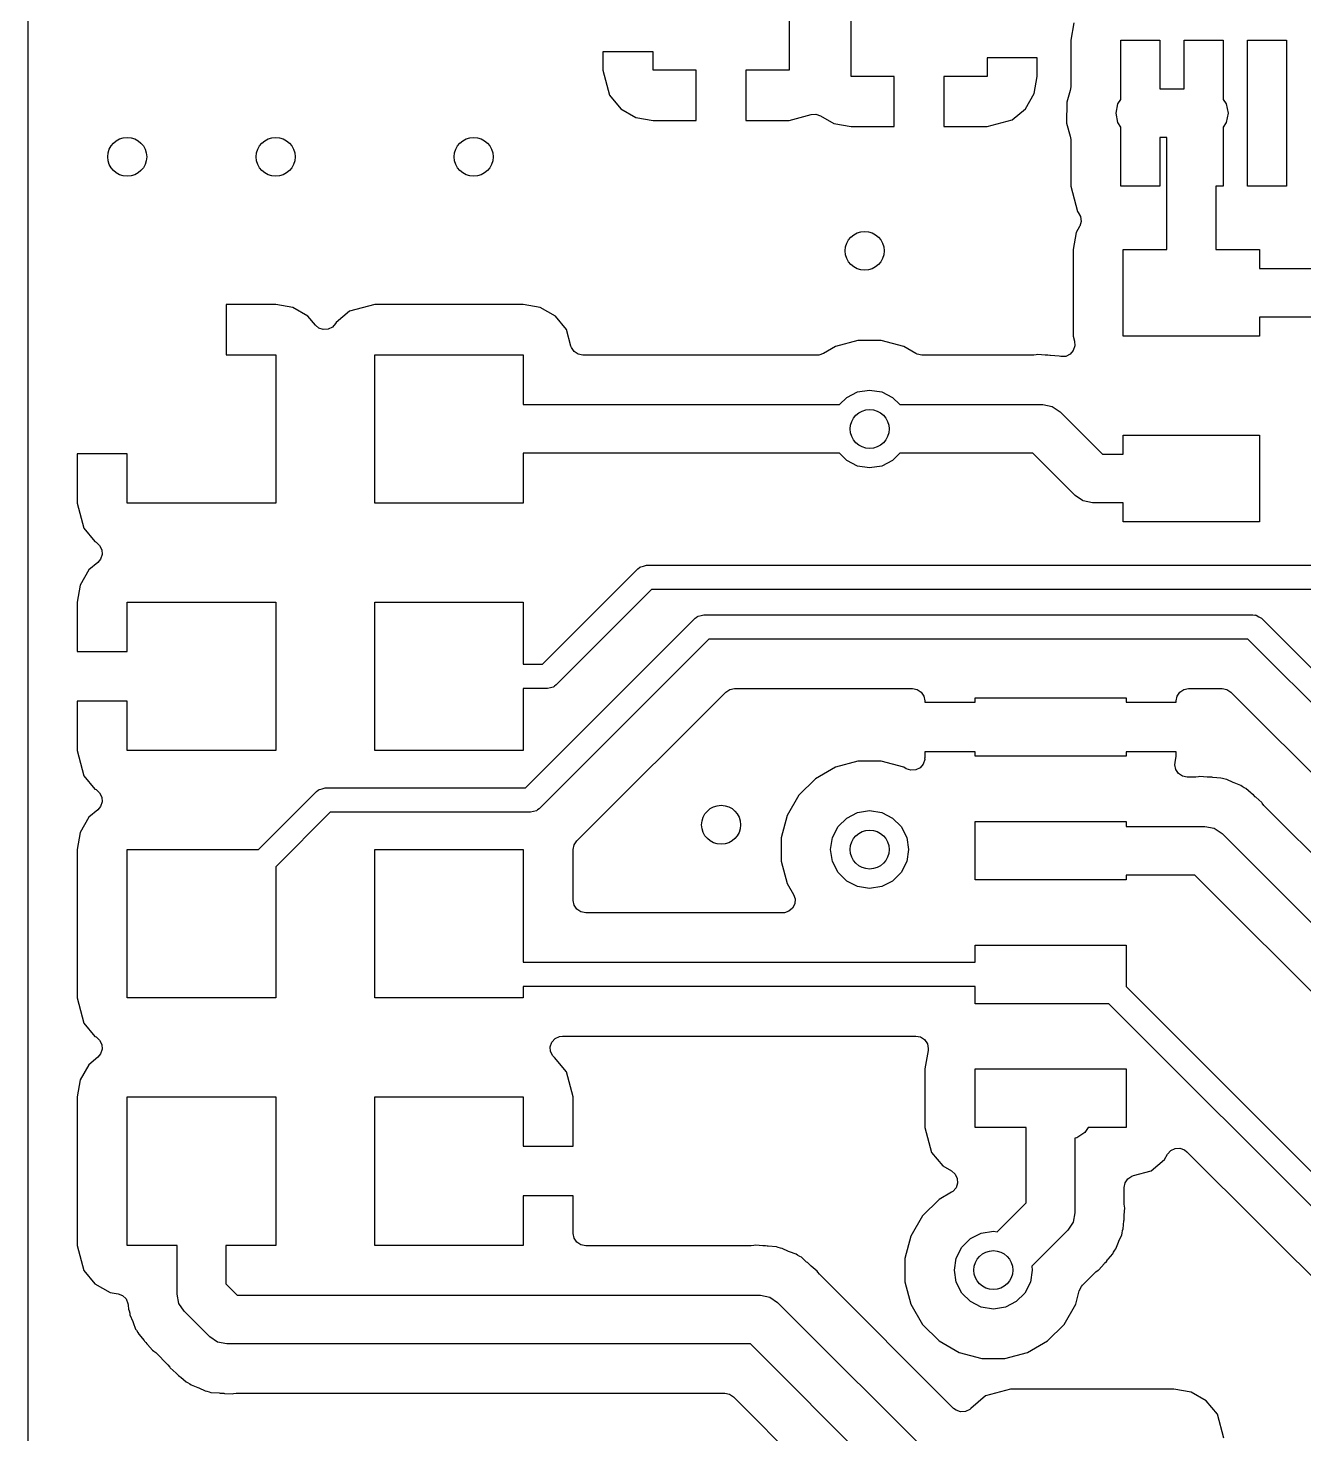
# Model space of a CAD drawing. Extents: x 6.22 to 8.56, y -5.56 to -4.02.
# Drawn here: x 6.22 to 6.735, y -5.256 to -4.688 of the extents above; entities that cross this region are included whole.
import ezdxf

# ---------------------------------------------------------------- set-up
doc = ezdxf.new("R2010")
doc.units = 0
doc.header["$MEASUREMENT"] = 0
doc.layers.add('BLACK', color=7, linetype='CONTINUOUS')

msp = doc.modelspace()

# ---------------------------------------------------------------- linework, layer by layer
at = {"layer": 'BLACK', "linetype": 'CONTINUOUS'}
for p, q in [((6.21996, -5.55504), (6.21996, -4.02496)), ((6.5275, -4.67), (6.5275, -4.705)), ((6.5525, -4.7075), (6.5525, -4.6725)), ((6.64249, -4.6859), (6.64127, -4.69284)), ((6.64127, -4.69284), (6.64127, -4.71171)), ((6.66154, -4.71677), (6.66154, -4.69283)), ((6.66154, -4.69283), (6.67728, -4.69283)), ((6.67728, -4.69283), (6.67728, -4.71252)), ((6.68713, -4.71252), (6.68713, -4.69283)), ((6.68713, -4.69283), (6.70287, -4.69283)), ((6.70287, -4.69283), (6.70287, -4.71677)), ((6.71272, -4.75189), (6.71272, -4.69283)), ((6.71272, -4.69283), (6.72846, -4.69283)), ((6.72846, -4.69283), (6.72846, -4.75189)), ((6.4725, -4.69754), (6.45223, -4.69754)), ((6.45223, -4.69754), (6.45223, -4.70499)), ((6.4725, -4.705), (6.4725, -4.69754)), ((6.6075, -4.70004), (6.6075, -4.7075)), ((6.62777, -4.70004), (6.6075, -4.70004)), ((6.62777, -4.7075), (6.62777, -4.70004)), ((6.45223, -4.70499), (6.45495, -4.71514)), ((6.48996, -4.705), (6.4725, -4.705)), ((6.48996, -4.72527), (6.48996, -4.705)), ((6.5275, -4.705), (6.51004, -4.705)), ((6.51004, -4.705), (6.51004, -4.72527)), ((6.56996, -4.7075), (6.5525, -4.7075)), ((6.56996, -4.72777), (6.56996, -4.7075)), ((6.6075, -4.7075), (6.59004, -4.7075)), ((6.59004, -4.7075), (6.59004, -4.72777)), ((6.62655, -4.71443), (6.62777, -4.7075)), ((6.45495, -4.71514), (6.45947, -4.72053)), ((6.62303, -4.72053), (6.62655, -4.71443)), ((6.64106, -4.71314), (6.63963, -4.71791)), ((6.64127, -4.71171), (6.64106, -4.71314)), ((6.67728, -4.71252), (6.68713, -4.71252)), ((6.45947, -4.72053), (6.46557, -4.72405)), ((6.61764, -4.72505), (6.62303, -4.72053)), ((6.63963, -4.71791), (6.63958, -4.72645)), ((6.65957, -4.72236), (6.66032, -4.7186)), ((6.66032, -4.7186), (6.66154, -4.71677)), ((6.70287, -4.71677), (6.70409, -4.7186)), ((6.70409, -4.7186), (6.70484, -4.72236)), ((6.46557, -4.72405), (6.4725, -4.72527)), ((6.4725, -4.72527), (6.48996, -4.72527)), ((6.51004, -4.72527), (6.52749, -4.72527)), ((6.52749, -4.72527), (6.53633, -4.7229)), ((6.53633, -4.7229), (6.53827, -4.72277)), ((6.53827, -4.72277), (6.54012, -4.7234)), ((6.54012, -4.7234), (6.54557, -4.72655)), ((6.54557, -4.72655), (6.5525, -4.72777)), ((6.60749, -4.72777), (6.61764, -4.72505)), ((6.63958, -4.72645), (6.64107, -4.73168)), ((6.66032, -4.72613), (6.65957, -4.72236)), ((6.66154, -4.72795), (6.66032, -4.72613)), ((6.70409, -4.72613), (6.70287, -4.72795)), ((6.70484, -4.72236), (6.70409, -4.72613)), ((6.5525, -4.72777), (6.56996, -4.72777)), ((6.59004, -4.72777), (6.60749, -4.72777)), ((6.64107, -4.73168), (6.64127, -4.73305)), ((6.64127, -4.73305), (6.64127, -4.75188)), ((6.66154, -4.75189), (6.66154, -4.72795)), ((6.68016, -4.7322), (6.67728, -4.7322)), ((6.67728, -4.7322), (6.67728, -4.75189)), ((6.68016, -4.7775), (6.68016, -4.7322)), ((6.70287, -4.72795), (6.70287, -4.75189)), ((6.64127, -4.75188), (6.64398, -4.76203)), ((6.67728, -4.75189), (6.66154, -4.75189)), ((6.70287, -4.75189), (6.69984, -4.75189)), ((6.69984, -4.75189), (6.69984, -4.7775)), ((6.72846, -4.75189), (6.71272, -4.75189)), ((6.64398, -4.76203), (6.64434, -4.76245)), ((6.64434, -4.76245), (6.64528, -4.76416)), ((6.64549, -4.7661), (6.64495, -4.76797)), ((6.64528, -4.76416), (6.64549, -4.7661)), ((6.64345, -4.77057), (6.64223, -4.7775)), ((6.64484, -4.76817), (6.64345, -4.77057)), ((6.64495, -4.76797), (6.64484, -4.76817)), ((6.64223, -4.7775), (6.64223, -4.81249)), ((6.6625, -4.8125), (6.6625, -4.7775)), ((6.6625, -4.7775), (6.68016, -4.7775)), ((6.69984, -4.7775), (6.7175, -4.7775)), ((6.7175, -4.7775), (6.7175, -4.78516)), ((6.7175, -4.78516), (6.7425, -4.78516)), ((6.32, -4.79973), (6.30004, -4.79973)), ((6.30004, -4.79973), (6.30004, -4.82)), ((6.32693, -4.80095), (6.32, -4.79973)), ((6.33303, -4.80447), (6.32693, -4.80095)), ((6.36001, -4.79973), (6.34986, -4.80245)), ((6.42, -4.79973), (6.36001, -4.79973)), ((6.42693, -4.80095), (6.42, -4.79973)), ((6.43303, -4.80447), (6.42693, -4.80095)), ((6.33607, -4.8081), (6.33303, -4.80447)), ((6.34447, -4.80697), (6.34423, -4.80739)), ((6.34986, -4.80245), (6.34447, -4.80697)), ((6.43755, -4.80986), (6.43303, -4.80447)), ((6.7425, -4.80484), (6.7175, -4.80484)), ((6.7175, -4.80484), (6.7175, -4.8125)), ((6.3374, -4.80922), (6.33607, -4.8081)), ((6.33925, -4.80984), (6.3374, -4.80922)), ((6.3412, -4.80972), (6.33925, -4.80984)), ((6.34295, -4.80885), (6.3412, -4.80972)), ((6.34423, -4.80739), (6.34295, -4.80885)), ((6.43933, -4.81649), (6.43755, -4.80986)), ((6.64223, -4.81249), (6.64277, -4.81451)), ((6.7175, -4.8125), (6.6625, -4.8125)), ((6.43954, -4.81711), (6.43933, -4.81649)), ((6.44062, -4.81873), (6.43954, -4.81711)), ((6.54622, -4.81672), (6.54136, -4.81953)), ((6.5553, -4.81429), (6.54622, -4.81672)), ((6.5647, -4.81429), (6.5553, -4.81429)), ((6.57378, -4.81672), (6.5647, -4.81429)), ((6.57864, -4.81953), (6.57378, -4.81672)), ((6.64227, -4.81831), (6.64099, -4.81977)), ((6.6429, -4.81646), (6.64227, -4.81831)), ((6.64277, -4.81451), (6.6429, -4.81646)), ((6.30004, -4.82), (6.32, -4.82)), ((6.32, -4.82), (6.32, -4.88)), ((6.36, -4.88), (6.36, -4.82)), ((6.36, -4.82), (6.42, -4.82)), ((6.42, -4.82), (6.42, -4.84016)), ((6.44224, -4.81982), (6.44062, -4.81873)), ((6.44416, -4.8202), (6.44224, -4.81982)), ((6.53886, -4.8202), (6.44416, -4.8202)), ((6.53952, -4.82015), (6.53886, -4.8202)), ((6.54136, -4.81953), (6.53952, -4.82015)), ((6.57922, -4.81982), (6.57864, -4.81953)), ((6.58114, -4.8202), (6.57922, -4.81982)), ((6.62632, -4.8202), (6.58114, -4.8202)), ((6.62736, -4.82009), (6.62632, -4.8202)), ((6.62795, -4.81996), (6.62736, -4.82009)), ((6.63095, -4.82018), (6.62795, -4.81996)), ((6.63132, -4.8202), (6.63095, -4.82018)), ((6.63205, -4.8202), (6.63132, -4.8202)), ((6.63277, -4.8203), (6.63205, -4.8202)), ((6.63314, -4.82035), (6.63277, -4.8203)), ((6.63666, -4.82061), (6.63314, -4.82035)), ((6.63729, -4.82076), (6.63666, -4.82061)), ((6.63924, -4.82064), (6.63729, -4.82076)), ((6.64099, -4.81977), (6.63924, -4.82064)), ((6.55074, -4.83726), (6.55513, -4.83502)), ((6.55513, -4.83502), (6.56, -4.83425)), ((6.56, -4.83425), (6.56487, -4.83502)), ((6.56487, -4.83502), (6.56926, -4.83726)), ((6.42, -4.84016), (6.54785, -4.84016)), ((6.54785, -4.84016), (6.55074, -4.83726)), ((6.56926, -4.83726), (6.57215, -4.84016)), ((6.57215, -4.84016), (6.63, -4.84016)), ((6.63, -4.84016), (6.63377, -4.84091)), ((6.63377, -4.84091), (6.63696, -4.84304)), ((6.63696, -4.84304), (6.65408, -4.86016)), ((6.6625, -4.86016), (6.6625, -4.8525)), ((6.6625, -4.8525), (6.7175, -4.8525)), ((6.7175, -4.8525), (6.7175, -4.8875)), ((6.26, -4.86004), (6.23973, -4.86004)), ((6.23973, -4.86004), (6.23973, -4.87999)), ((6.26, -4.88), (6.26, -4.86004)), ((6.54785, -4.85984), (6.42, -4.85984)), ((6.42, -4.85984), (6.42, -4.88)), ((6.55074, -4.86274), (6.54785, -4.85984)), ((6.55513, -4.86498), (6.55074, -4.86274)), ((6.56926, -4.86274), (6.56487, -4.86498)), ((6.57215, -4.85984), (6.56926, -4.86274)), ((6.62592, -4.85984), (6.57215, -4.85984)), ((6.64304, -4.87696), (6.62592, -4.85984)), ((6.65408, -4.86016), (6.6625, -4.86016)), ((6.56, -4.86575), (6.55513, -4.86498)), ((6.56487, -4.86498), (6.56, -4.86575)), ((6.23973, -4.87999), (6.24245, -4.89014)), ((6.32, -4.88), (6.26, -4.88)), ((6.42, -4.88), (6.36, -4.88)), ((6.64602, -4.87895), (6.64304, -4.87696)), ((6.64304, -4.87696), (6.64304, -4.87696)), ((6.64623, -4.87909), (6.64602, -4.87895)), ((6.65, -4.87984), (6.64623, -4.87909)), ((6.6625, -4.87984), (6.65, -4.87984)), ((6.6625, -4.8875), (6.6625, -4.87984)), ((6.24245, -4.89014), (6.24697, -4.89553)), ((6.7175, -4.8875), (6.6625, -4.8875)), ((6.24697, -4.89553), (6.24739, -4.89577)), ((6.24739, -4.89577), (6.24885, -4.89705)), ((6.24885, -4.89705), (6.24972, -4.8988)), ((6.24922, -4.9026), (6.2481, -4.90393)), ((6.24984, -4.90075), (6.24922, -4.9026)), ((6.24972, -4.8988), (6.24984, -4.90075)), ((6.24447, -4.90697), (6.24095, -4.91307)), ((6.2481, -4.90393), (6.24447, -4.90697)), ((6.4278, -4.94508), (6.46636, -4.90652)), ((6.46636, -4.90652), (6.46706, -4.906)), ((6.46706, -4.906), (6.46718, -4.90586)), ((6.46718, -4.90586), (6.46729, -4.90583)), ((6.46729, -4.90583), (6.46749, -4.90568)), ((6.46749, -4.90568), (6.46868, -4.90542)), ((6.46868, -4.90542), (6.46984, -4.90508)), ((6.46984, -4.90508), (6.74484, -4.90508)), ((6.24095, -4.91307), (6.23973, -4.92)), ((6.47188, -4.91492), (6.43332, -4.95348)), ((6.74281, -4.91492), (6.47188, -4.91492)), ((6.23973, -4.92), (6.23973, -4.93996)), ((6.26, -4.93996), (6.26, -4.92)), ((6.26, -4.92), (6.32, -4.92)), ((6.32, -4.92), (6.32, -4.98)), ((6.36, -4.98), (6.36, -4.92)), ((6.36, -4.92), (6.42, -4.92)), ((6.42, -4.92), (6.42, -4.94508)), ((6.42099, -4.99508), (6.48955, -4.92652)), ((6.48955, -4.92652), (6.49025, -4.926)), ((6.49025, -4.926), (6.49037, -4.92586)), ((6.49037, -4.92586), (6.49048, -4.92583)), ((6.49048, -4.92583), (6.49068, -4.92568)), ((6.49068, -4.92568), (6.49187, -4.92542)), ((6.49187, -4.92542), (6.49303, -4.92508)), ((6.49303, -4.92508), (6.71484, -4.92508)), ((6.71484, -4.92508), (6.71571, -4.9252)), ((6.71571, -4.9252), (6.71589, -4.92519)), ((6.71589, -4.92519), (6.71599, -4.92524)), ((6.71599, -4.92524), (6.71624, -4.92528)), ((6.71624, -4.92528), (6.71726, -4.92594)), ((6.71726, -4.92594), (6.71832, -4.92652)), ((6.71832, -4.92652), (6.80738, -5.01558)), ((6.49507, -4.93492), (6.42651, -5.00348)), ((6.71281, -4.93492), (6.49507, -4.93492)), ((6.80187, -5.02398), (6.71281, -4.93492)), ((6.23973, -4.93996), (6.26, -4.93996)), ((6.42, -4.94508), (6.4278, -4.94508)), ((6.42984, -4.95492), (6.42, -4.95492)), ((6.42, -4.95492), (6.42, -4.98)), ((6.43101, -4.95458), (6.42984, -4.95492)), ((6.43219, -4.95432), (6.43101, -4.95458)), ((6.43239, -4.95417), (6.43219, -4.95432)), ((6.4325, -4.95414), (6.43239, -4.95417)), ((6.43262, -4.954), (6.4325, -4.95414)), ((6.43332, -4.95348), (6.43262, -4.954)), ((6.5035, -4.95526), (6.50541, -4.95488)), ((6.50541, -4.95488), (6.57732, -4.95488)), ((6.57732, -4.95488), (6.57923, -4.95526)), ((6.68697, -4.95526), (6.68888, -4.95488)), ((6.68888, -4.95488), (6.70247, -4.95488)), ((6.70247, -4.95488), (6.70438, -4.95526)), ((6.26, -4.96004), (6.23973, -4.96004)), ((6.23973, -4.96004), (6.23973, -4.97999)), ((6.26, -4.98), (6.26, -4.96004)), ((6.44399, -5.01423), (6.50187, -4.95635)), ((6.50187, -4.95635), (6.5035, -4.95526)), ((6.57923, -4.95526), (6.58086, -4.95635)), ((6.58086, -4.95635), (6.58194, -4.95797)), ((6.58194, -4.95797), (6.58232, -4.95988)), ((6.58232, -4.95988), (6.58232, -4.96046)), ((6.58232, -4.96046), (6.60259, -4.96046)), ((6.60259, -4.96046), (6.60259, -4.95869)), ((6.60259, -4.95869), (6.66361, -4.95869)), ((6.66361, -4.95869), (6.66361, -4.96046)), ((6.66361, -4.96046), (6.68388, -4.96046)), ((6.68388, -4.95988), (6.68426, -4.95797)), ((6.68388, -4.96046), (6.68388, -4.95988)), ((6.68426, -4.95797), (6.68535, -4.95635)), ((6.68535, -4.95635), (6.68697, -4.95526)), ((6.70438, -4.95526), (6.706, -4.95635)), ((6.706, -4.95635), (6.79054, -5.04088)), ((6.23973, -4.97999), (6.24245, -4.99014)), ((6.32, -4.98), (6.26, -4.98)), ((6.42, -4.98), (6.36, -4.98)), ((6.58232, -4.98296), (6.58224, -4.98296)), ((6.58224, -4.98296), (6.58229, -4.98365)), ((6.60259, -4.98054), (6.58232, -4.98054)), ((6.58232, -4.98054), (6.58232, -4.98296)), ((6.60259, -4.98231), (6.60259, -4.98054)), ((6.66361, -4.98231), (6.60259, -4.98231)), ((6.68388, -4.98054), (6.66361, -4.98054)), ((6.66361, -4.98054), (6.66361, -4.98231)), ((6.68344, -4.98483), (6.68388, -4.98231)), ((6.68388, -4.98231), (6.68388, -4.98054)), ((6.54622, -4.98672), (6.53807, -4.99143)), ((6.5553, -4.98429), (6.54622, -4.98672)), ((6.5647, -4.98429), (6.5553, -4.98429)), ((6.57378, -4.98672), (6.5647, -4.98429)), ((6.57483, -4.98733), (6.57378, -4.98672)), ((6.57668, -4.98796), (6.57483, -4.98733)), ((6.57862, -4.98783), (6.57668, -4.98796)), ((6.58037, -4.98697), (6.57862, -4.98783)), ((6.58166, -4.9855), (6.58037, -4.98697)), ((6.58229, -4.98365), (6.58166, -4.9855)), ((6.68336, -4.9857), (6.68344, -4.98483)), ((6.68374, -4.98761), (6.68336, -4.9857)), ((6.68483, -4.98923), (6.68374, -4.98761)), ((6.24245, -4.99014), (6.24697, -4.99553)), ((6.53807, -4.99143), (6.53143, -4.99807)), ((6.68645, -4.99032), (6.68483, -4.98923)), ((6.68836, -4.9907), (6.68645, -4.99032)), ((6.69182, -4.9907), (6.68836, -4.9907)), ((6.69286, -4.99059), (6.69182, -4.9907)), ((6.69345, -4.99046), (6.69286, -4.99059)), ((6.69645, -4.99068), (6.69345, -4.99046)), ((6.69683, -4.9907), (6.69645, -4.99068)), ((6.69755, -4.9907), (6.69683, -4.9907)), ((6.69827, -4.9908), (6.69755, -4.9907)), ((6.69864, -4.99085), (6.69827, -4.9908)), ((6.70197, -4.99109), (6.69864, -4.99085)), ((6.70264, -4.99135), (6.70197, -4.99109)), ((6.70366, -4.99161), (6.70264, -4.99135)), ((6.70431, -4.99171), (6.70366, -4.99161)), ((6.7069, -4.99293), (6.70431, -4.99171)), ((6.70727, -4.99308), (6.7069, -4.99293)), ((6.70996, -4.99409), (6.70727, -4.99308)), ((6.71052, -4.99451), (6.70996, -4.99409)), ((6.7114, -4.99504), (6.71052, -4.99451)), ((6.24697, -4.99553), (6.24739, -4.99577)), ((6.24739, -4.99577), (6.24885, -4.99705)), ((6.24885, -4.99705), (6.24972, -4.9988)), ((6.24972, -4.9988), (6.24984, -5.00075)), ((6.31304, -5.02), (6.33652, -4.99652)), ((6.33652, -4.99652), (6.33722, -4.996)), ((6.33722, -4.996), (6.33734, -4.99586)), ((6.33734, -4.99586), (6.33745, -4.99583)), ((6.33745, -4.99583), (6.33765, -4.99568)), ((6.33765, -4.99568), (6.33884, -4.99542)), ((6.33884, -4.99542), (6.34, -4.99508)), ((6.34, -4.99508), (6.42099, -4.99508)), ((6.53143, -4.99807), (6.52672, -5.00622)), ((6.71203, -4.99533), (6.7114, -4.99504)), ((6.71418, -4.99723), (6.71203, -4.99533)), ((6.7145, -4.99749), (6.71418, -4.99723)), ((6.71506, -4.99791), (6.7145, -4.99749)), ((6.71579, -4.99864), (6.71506, -4.99791)), ((6.71601, -4.99885), (6.71579, -4.99864)), ((6.71843, -5.00099), (6.71601, -4.99885)), ((6.2481, -5.00393), (6.24447, -5.00697)), ((6.24922, -5.0026), (6.2481, -5.00393)), ((6.24984, -5.00075), (6.24922, -5.0026)), ((6.34204, -5.00492), (6.32, -5.02696)), ((6.42303, -5.00492), (6.34204, -5.00492)), ((6.42419, -5.00458), (6.42303, -5.00492)), ((6.42538, -5.00432), (6.42419, -5.00458)), ((6.42558, -5.00417), (6.42538, -5.00432)), ((6.42569, -5.00414), (6.42558, -5.00417)), ((6.42581, -5.004), (6.42569, -5.00414)), ((6.42651, -5.00348), (6.42581, -5.004)), ((6.55074, -5.00726), (6.55513, -5.00502)), ((6.55513, -5.00502), (6.56, -5.00425)), ((6.56, -5.00425), (6.56487, -5.00502)), ((6.56487, -5.00502), (6.56926, -5.00726)), ((6.71864, -5.00132), (6.71843, -5.00099)), ((6.71933, -5.00218), (6.71864, -5.00132)), ((6.78638, -5.06923), (6.71933, -5.00218)), ((6.24447, -5.00697), (6.24095, -5.01307)), ((6.52672, -5.00622), (6.52429, -5.0153)), ((6.54502, -5.01513), (6.54726, -5.01074)), ((6.54726, -5.01074), (6.55074, -5.00726)), ((6.56926, -5.00726), (6.57274, -5.01074)), ((6.57274, -5.01074), (6.57498, -5.01513)), ((6.60259, -5.03231), (6.60259, -5.00869)), ((6.60259, -5.00869), (6.66361, -5.00869)), ((6.66361, -5.00869), (6.66361, -5.01066)), ((6.66361, -5.01066), (6.6955, -5.01066)), ((6.6955, -5.01066), (6.69927, -5.01141)), ((6.69927, -5.01141), (6.70246, -5.01354)), ((6.24095, -5.01307), (6.23973, -5.02)), ((6.44065, -5.01811), (6.44173, -5.01649)), ((6.44173, -5.01649), (6.44399, -5.01423)), ((6.52429, -5.0153), (6.52429, -5.0247)), ((6.54425, -5.02), (6.54502, -5.01513)), ((6.57498, -5.01513), (6.57575, -5.02)), ((6.70246, -5.01354), (6.79958, -5.11066)), ((6.23973, -5.02), (6.23973, -5.07999)), ((6.26, -5.08), (6.26, -5.02)), ((6.26, -5.02), (6.31304, -5.02)), ((6.36, -5.08), (6.36, -5.02)), ((6.36, -5.02), (6.42, -5.02)), ((6.42, -5.02), (6.42, -5.06558)), ((6.44027, -5.02002), (6.44065, -5.01811)), ((6.44027, -5.04062), (6.44027, -5.02002)), ((6.54502, -5.02487), (6.54425, -5.02)), ((6.57575, -5.02), (6.57498, -5.02487)), ((6.32, -5.02696), (6.32, -5.08)), ((6.52429, -5.0247), (6.52672, -5.03378)), ((6.54726, -5.02926), (6.54502, -5.02487)), ((6.57498, -5.02487), (6.57274, -5.02926)), ((6.52672, -5.03378), (6.52923, -5.03812)), ((6.55074, -5.03274), (6.54726, -5.02926)), ((6.55513, -5.03498), (6.55074, -5.03274)), ((6.56926, -5.03274), (6.56487, -5.03498)), ((6.57274, -5.02926), (6.56926, -5.03274)), ((6.66361, -5.03231), (6.60259, -5.03231)), ((6.69143, -5.03034), (6.66361, -5.03034)), ((6.66361, -5.03034), (6.66361, -5.03231)), ((6.78854, -5.12746), (6.69143, -5.03034)), ((6.52923, -5.03812), (6.52985, -5.03997)), ((6.52985, -5.03997), (6.52973, -5.04191)), ((6.56, -5.03575), (6.55513, -5.03498)), ((6.56487, -5.03498), (6.56, -5.03575)), ((6.44065, -5.04253), (6.44027, -5.04062)), ((6.44173, -5.04415), (6.44065, -5.04253)), ((6.44336, -5.04524), (6.44173, -5.04415)), ((6.44527, -5.04562), (6.44336, -5.04524)), ((6.5249, -5.04562), (6.44527, -5.04562)), ((6.52555, -5.04558), (6.5249, -5.04562)), ((6.5274, -5.04495), (6.52555, -5.04558)), ((6.52886, -5.04366), (6.5274, -5.04495)), ((6.52973, -5.04191), (6.52886, -5.04366)), ((6.60259, -5.06558), (6.60259, -5.05869)), ((6.60259, -5.05869), (6.66361, -5.05869)), ((6.66361, -5.05869), (6.66361, -5.07535)), ((6.42, -5.06558), (6.60259, -5.06558)), ((6.60259, -5.07542), (6.42, -5.07542)), ((6.42, -5.07542), (6.42, -5.08)), ((6.60259, -5.08231), (6.60259, -5.07542)), ((6.66361, -5.07535), (6.78334, -5.19508)), ((6.23973, -5.07999), (6.24245, -5.09014)), ((6.32, -5.08), (6.26, -5.08)), ((6.42, -5.08), (6.36, -5.08)), ((6.65665, -5.08231), (6.60259, -5.08231)), ((6.77782, -5.20348), (6.65665, -5.08231)), ((6.24245, -5.09014), (6.24697, -5.09553)), ((6.24697, -5.09553), (6.24739, -5.09577)), ((6.24739, -5.09577), (6.24885, -5.09705)), ((6.43161, -5.09788), (6.4329, -5.09642)), ((6.4329, -5.09642), (6.43465, -5.09555)), ((6.43465, -5.09555), (6.43594, -5.09538)), ((6.43594, -5.09538), (6.57871, -5.09538)), ((6.57871, -5.09538), (6.58062, -5.09576)), ((6.58062, -5.09576), (6.58224, -5.09685)), ((6.58224, -5.09685), (6.58333, -5.09847)), ((6.24922, -5.1026), (6.2481, -5.10393)), ((6.24885, -5.09705), (6.24972, -5.0988)), ((6.24984, -5.10075), (6.24922, -5.1026)), ((6.24972, -5.0988), (6.24984, -5.10075)), ((6.43098, -5.09973), (6.43161, -5.09788)), ((6.43111, -5.10168), (6.43098, -5.09973)), ((6.43197, -5.10343), (6.43111, -5.10168)), ((6.58363, -5.10125), (6.58232, -5.10869)), ((6.58333, -5.09847), (6.58371, -5.10038)), ((6.58371, -5.10038), (6.58363, -5.10125)), ((6.24447, -5.10697), (6.24095, -5.11307)), ((6.2481, -5.10393), (6.24447, -5.10697)), ((6.43263, -5.104), (6.43197, -5.10343)), ((6.43755, -5.10986), (6.43263, -5.104)), ((6.24095, -5.11307), (6.23973, -5.12)), ((6.44027, -5.12001), (6.43755, -5.10986)), ((6.58232, -5.10869), (6.58232, -5.13231)), ((6.60259, -5.13231), (6.60259, -5.10869)), ((6.60259, -5.10869), (6.66361, -5.10869)), ((6.66361, -5.10869), (6.66361, -5.13231)), ((6.23973, -5.12), (6.23973, -5.17999)), ((6.26, -5.18), (6.26, -5.12)), ((6.26, -5.12), (6.32, -5.12)), ((6.32, -5.12), (6.32, -5.18)), ((6.36, -5.18), (6.36, -5.12)), ((6.36, -5.12), (6.42, -5.12)), ((6.42, -5.12), (6.42, -5.13996)), ((6.44027, -5.13996), (6.44027, -5.12001)), ((6.58232, -5.13231), (6.58504, -5.14245)), ((6.62326, -5.13231), (6.60259, -5.13231)), ((6.62326, -5.16282), (6.62326, -5.13231)), ((6.64377, -5.13649), (6.64294, -5.13666)), ((6.64294, -5.13666), (6.64294, -5.1669)), ((6.64696, -5.13436), (6.64377, -5.13649)), ((6.64833, -5.13231), (6.64696, -5.13436)), ((6.66361, -5.13231), (6.64833, -5.13231)), ((6.42, -5.13996), (6.44027, -5.13996)), ((6.58504, -5.14245), (6.58956, -5.14784)), ((6.68039, -5.14318), (6.68167, -5.14171)), ((6.68167, -5.14171), (6.68342, -5.14085)), ((6.68342, -5.14085), (6.68537, -5.14072)), ((6.68537, -5.14072), (6.68722, -5.14135)), ((6.68722, -5.14135), (6.68825, -5.14214)), ((6.68825, -5.14214), (6.76649, -5.22038)), ((6.58956, -5.14784), (6.59309, -5.14987)), ((6.67375, -5.14986), (6.67914, -5.14534)), ((6.67914, -5.14534), (6.68039, -5.14318)), ((6.59309, -5.14987), (6.59455, -5.15116)), ((6.59455, -5.15116), (6.59541, -5.15291)), ((6.59541, -5.15291), (6.59554, -5.15486)), ((6.66328, -5.15469), (6.66437, -5.15307)), ((6.66437, -5.15307), (6.66599, -5.15199)), ((6.66599, -5.15199), (6.66661, -5.15178)), ((6.66661, -5.15178), (6.67375, -5.14986)), ((6.59309, -5.15853), (6.58807, -5.16143)), ((6.59363, -5.15817), (6.59309, -5.15853)), ((6.59492, -5.1567), (6.59363, -5.15817)), ((6.59554, -5.15486), (6.59492, -5.1567)), ((6.6629, -5.15661), (6.66328, -5.15469)), ((6.6629, -5.16321), (6.6629, -5.15661)), ((6.44027, -5.16004), (6.42, -5.16004)), ((6.42, -5.16004), (6.42, -5.18)), ((6.44027, -5.1752), (6.44027, -5.16004)), ((6.58807, -5.16143), (6.58143, -5.16807)), ((6.61158, -5.1745), (6.62326, -5.16282)), ((6.66301, -5.16426), (6.6629, -5.16321)), ((6.66292, -5.16785), (6.66314, -5.16485)), ((6.66314, -5.16485), (6.66301, -5.16426)), ((6.58143, -5.16807), (6.57672, -5.17622)), ((6.64219, -5.17067), (6.64006, -5.17386)), ((6.64294, -5.1669), (6.64219, -5.17067)), ((6.66251, -5.17336), (6.66276, -5.17004)), ((6.66276, -5.17004), (6.6628, -5.16967)), ((6.6628, -5.16967), (6.6629, -5.16895)), ((6.6629, -5.16822), (6.66292, -5.16785)), ((6.6629, -5.16895), (6.6629, -5.16822)), ((6.44065, -5.17711), (6.44027, -5.1752)), ((6.57672, -5.17622), (6.57429, -5.1853)), ((6.60074, -5.17726), (6.60513, -5.17502)), ((6.60513, -5.17502), (6.61, -5.17425)), ((6.61, -5.17425), (6.61158, -5.1745)), ((6.64006, -5.17386), (6.6255, -5.18842)), ((6.66067, -5.1783), (6.66189, -5.1757)), ((6.66189, -5.1757), (6.66199, -5.17506)), ((6.66199, -5.17506), (6.66225, -5.17404)), ((6.66225, -5.17404), (6.66251, -5.17336)), ((6.23973, -5.17999), (6.24245, -5.19014)), ((6.28016, -5.18), (6.26, -5.18)), ((6.28016, -5.19969), (6.28016, -5.18)), ((6.32, -5.18), (6.29984, -5.18)), ((6.29984, -5.18), (6.29984, -5.19561)), ((6.42, -5.18), (6.36, -5.18)), ((6.44173, -5.17873), (6.44065, -5.17711)), ((6.44336, -5.17982), (6.44173, -5.17873)), ((6.44527, -5.1802), (6.44336, -5.17982)), ((6.5122, -5.1802), (6.44527, -5.1802)), ((6.51324, -5.18009), (6.5122, -5.1802)), ((6.51383, -5.17996), (6.51324, -5.18009)), ((6.51683, -5.18018), (6.51383, -5.17996)), ((6.5172, -5.1802), (6.51683, -5.18018)), ((6.51793, -5.1802), (6.5172, -5.1802)), ((6.51865, -5.1803), (6.51793, -5.1802)), ((6.51902, -5.18035), (6.51865, -5.1803)), ((6.52235, -5.18059), (6.51902, -5.18035)), ((6.52302, -5.18085), (6.52235, -5.18059)), ((6.52404, -5.18111), (6.52302, -5.18085)), ((6.52469, -5.18121), (6.52404, -5.18111)), ((6.52728, -5.18243), (6.52469, -5.18121)), ((6.59502, -5.18513), (6.59726, -5.18074)), ((6.59726, -5.18074), (6.60074, -5.17726)), ((6.65857, -5.18279), (6.65909, -5.18192)), ((6.65909, -5.18192), (6.65951, -5.18136)), ((6.65951, -5.18136), (6.66052, -5.17867)), ((6.66052, -5.17867), (6.66067, -5.1783)), ((6.52765, -5.18258), (6.52728, -5.18243)), ((6.53034, -5.18359), (6.52765, -5.18258)), ((6.5309, -5.18401), (6.53034, -5.18359)), ((6.53178, -5.18454), (6.5309, -5.18401)), ((6.53241, -5.18483), (6.53178, -5.18454)), ((6.53456, -5.18673), (6.53241, -5.18483)), ((6.53488, -5.18699), (6.53456, -5.18673)), ((6.53544, -5.18741), (6.53488, -5.18699)), ((6.53617, -5.18814), (6.53544, -5.18741)), ((6.57429, -5.1853), (6.57429, -5.1947)), ((6.59425, -5.19), (6.59502, -5.18513)), ((6.65262, -5.18983), (6.65475, -5.18741)), ((6.65475, -5.18741), (6.65496, -5.18718)), ((6.65496, -5.18718), (6.65569, -5.18646)), ((6.65569, -5.18646), (6.65611, -5.18589)), ((6.65611, -5.18589), (6.65637, -5.18558)), ((6.65637, -5.18558), (6.65827, -5.18343)), ((6.65827, -5.18343), (6.65857, -5.18279)), ((6.24245, -5.19014), (6.24697, -5.19553)), ((6.53639, -5.18835), (6.53617, -5.18814)), ((6.53881, -5.19049), (6.53639, -5.18835)), ((6.53902, -5.19082), (6.53881, -5.19049)), ((6.53971, -5.19168), (6.53902, -5.19082)), ((6.59391, -5.24588), (6.53971, -5.19168)), ((6.59502, -5.19487), (6.59425, -5.19)), ((6.62575, -5.19), (6.62498, -5.19487)), ((6.6255, -5.18842), (6.62575, -5.19)), ((6.64602, -5.19613), (6.65142, -5.19073)), ((6.65142, -5.19073), (6.65229, -5.19004)), ((6.65229, -5.19004), (6.65262, -5.18983)), ((6.24697, -5.19553), (6.25307, -5.19905)), ((6.25307, -5.19905), (6.2563, -5.19962)), ((6.29984, -5.19561), (6.30439, -5.20016)), ((6.57429, -5.1947), (6.57672, -5.20378)), ((6.59726, -5.19926), (6.59502, -5.19487)), ((6.60074, -5.20274), (6.59726, -5.19926)), ((6.62274, -5.19926), (6.61926, -5.20274)), ((6.62498, -5.19487), (6.62274, -5.19926)), ((6.64328, -5.20378), (6.64473, -5.19837)), ((6.64473, -5.19837), (6.64559, -5.19662)), ((6.64559, -5.19662), (6.64602, -5.19613)), ((6.2563, -5.19962), (6.25812, -5.20032)), ((6.25812, -5.20032), (6.25952, -5.20167)), ((6.25952, -5.20167), (6.26031, -5.20346)), ((6.26031, -5.20346), (6.26042, -5.20423)), ((6.26042, -5.20423), (6.26052, -5.20579)), ((6.28091, -5.20345), (6.28016, -5.19969)), ((6.28304, -5.20664), (6.28091, -5.20345)), ((6.30439, -5.20016), (6.51588, -5.20016)), ((6.51588, -5.20016), (6.51965, -5.20091)), ((6.51965, -5.20091), (6.52284, -5.20304)), ((6.52284, -5.20304), (6.60138, -5.28157)), ((6.57672, -5.20378), (6.58143, -5.21193)), ((6.60513, -5.20498), (6.60074, -5.20274)), ((6.61, -5.20575), (6.60513, -5.20498)), ((6.61487, -5.20498), (6.61, -5.20575)), ((6.61926, -5.20274), (6.61487, -5.20498)), ((6.63857, -5.21193), (6.64328, -5.20378)), ((6.26052, -5.20579), (6.26075, -5.20645)), ((6.26075, -5.20645), (6.261, -5.20744)), ((6.261, -5.20744), (6.2611, -5.20814)), ((6.2611, -5.20814), (6.26229, -5.21075)), ((6.29336, -5.21696), (6.28304, -5.20664)), ((6.26229, -5.21075), (6.26244, -5.21112)), ((6.26244, -5.21112), (6.26341, -5.21382)), ((6.26341, -5.21382), (6.2638, -5.21434)), ((6.2638, -5.21434), (6.26433, -5.21525)), ((6.26433, -5.21525), (6.26463, -5.21591)), ((6.26463, -5.21591), (6.26681, -5.21843)), ((6.58143, -5.21193), (6.58807, -5.21857)), ((6.63193, -5.21857), (6.63857, -5.21193)), ((6.26681, -5.21843), (6.26704, -5.21872)), ((6.26704, -5.21872), (6.26748, -5.21931)), ((6.26748, -5.21931), (6.26799, -5.21982)), ((6.26799, -5.21982), (6.26824, -5.2201)), ((6.26824, -5.2201), (6.27021, -5.22237)), ((6.29655, -5.21909), (6.29336, -5.21696)), ((6.30031, -5.21984), (6.29655, -5.21909)), ((6.5118, -5.21984), (6.30031, -5.21984)), ((6.59034, -5.29838), (6.5118, -5.21984)), ((6.58807, -5.21857), (6.59622, -5.22328)), ((6.62378, -5.22328), (6.63193, -5.21857)), ((6.27021, -5.22237), (6.27072, -5.2227)), ((6.27072, -5.2227), (6.27153, -5.22336)), ((6.27153, -5.22336), (6.27648, -5.22832)), ((6.59622, -5.22328), (6.6053, -5.22571)), ((6.6053, -5.22571), (6.6147, -5.22571)), ((6.6147, -5.22571), (6.62378, -5.22328)), ((6.27648, -5.22832), (6.27718, -5.22918)), ((6.27718, -5.22918), (6.27739, -5.22951)), ((6.27739, -5.22951), (6.27981, -5.23165)), ((6.27981, -5.23165), (6.28003, -5.23186)), ((6.28003, -5.23186), (6.28075, -5.23259)), ((6.28075, -5.23259), (6.28132, -5.23301)), ((6.28132, -5.23301), (6.28163, -5.23327)), ((6.28163, -5.23327), (6.28378, -5.23517)), ((6.28378, -5.23517), (6.28442, -5.23546)), ((6.28442, -5.23546), (6.28529, -5.23599)), ((6.28529, -5.23599), (6.28586, -5.23641)), ((6.28586, -5.23641), (6.28854, -5.23742)), ((6.28854, -5.23742), (6.28891, -5.23757)), ((6.28891, -5.23757), (6.29151, -5.23879)), ((6.29151, -5.23879), (6.29216, -5.23889)), ((6.29216, -5.23889), (6.29317, -5.23915)), ((6.61699, -5.23815), (6.60685, -5.24087)), ((6.68298, -5.23815), (6.61699, -5.23815)), ((6.68992, -5.23937), (6.68298, -5.23815)), ((6.29317, -5.23915), (6.29385, -5.23941)), ((6.29385, -5.23941), (6.29718, -5.23965)), ((6.29718, -5.23965), (6.29755, -5.2397)), ((6.29755, -5.2397), (6.29826, -5.2398)), ((6.29826, -5.2398), (6.29899, -5.2398)), ((6.29899, -5.2398), (6.29936, -5.23982)), ((6.29936, -5.23982), (6.30236, -5.24004)), ((6.30236, -5.24004), (6.30296, -5.23991)), ((6.30296, -5.23991), (6.304, -5.2398)), ((6.304, -5.2398), (6.50147, -5.2398)), ((6.50147, -5.2398), (6.50338, -5.24018)), ((6.50338, -5.24018), (6.505, -5.24127)), ((6.505, -5.24127), (6.57347, -5.30973)), ((6.60685, -5.24087), (6.60084, -5.24591)), ((6.69601, -5.24289), (6.68992, -5.23937)), ((6.70054, -5.24828), (6.69601, -5.24289)), ((6.59494, -5.24667), (6.59391, -5.24588)), ((6.59679, -5.2473), (6.59494, -5.24667)), ((6.59874, -5.24717), (6.59679, -5.2473)), ((6.60049, -5.24631), (6.59874, -5.24717)), ((6.60084, -5.24591), (6.60049, -5.24631)), ((6.70312, -5.25791), (6.70054, -5.24828))]:
    msp.add_line(p, q, dxfattribs=at)
at = {"layer": 'BLACK'}
for centre in [(6.26, -4.74), (6.32, -4.74), (6.4, -4.74), (6.558, -4.778), (6.56, -4.85), (6.5, -5.01), (6.56, -5.02), (6.61, -5.19)]:
    msp.add_circle(centre, 0.00787, dxfattribs=at)

doc.saveas('drawing.dxf')
